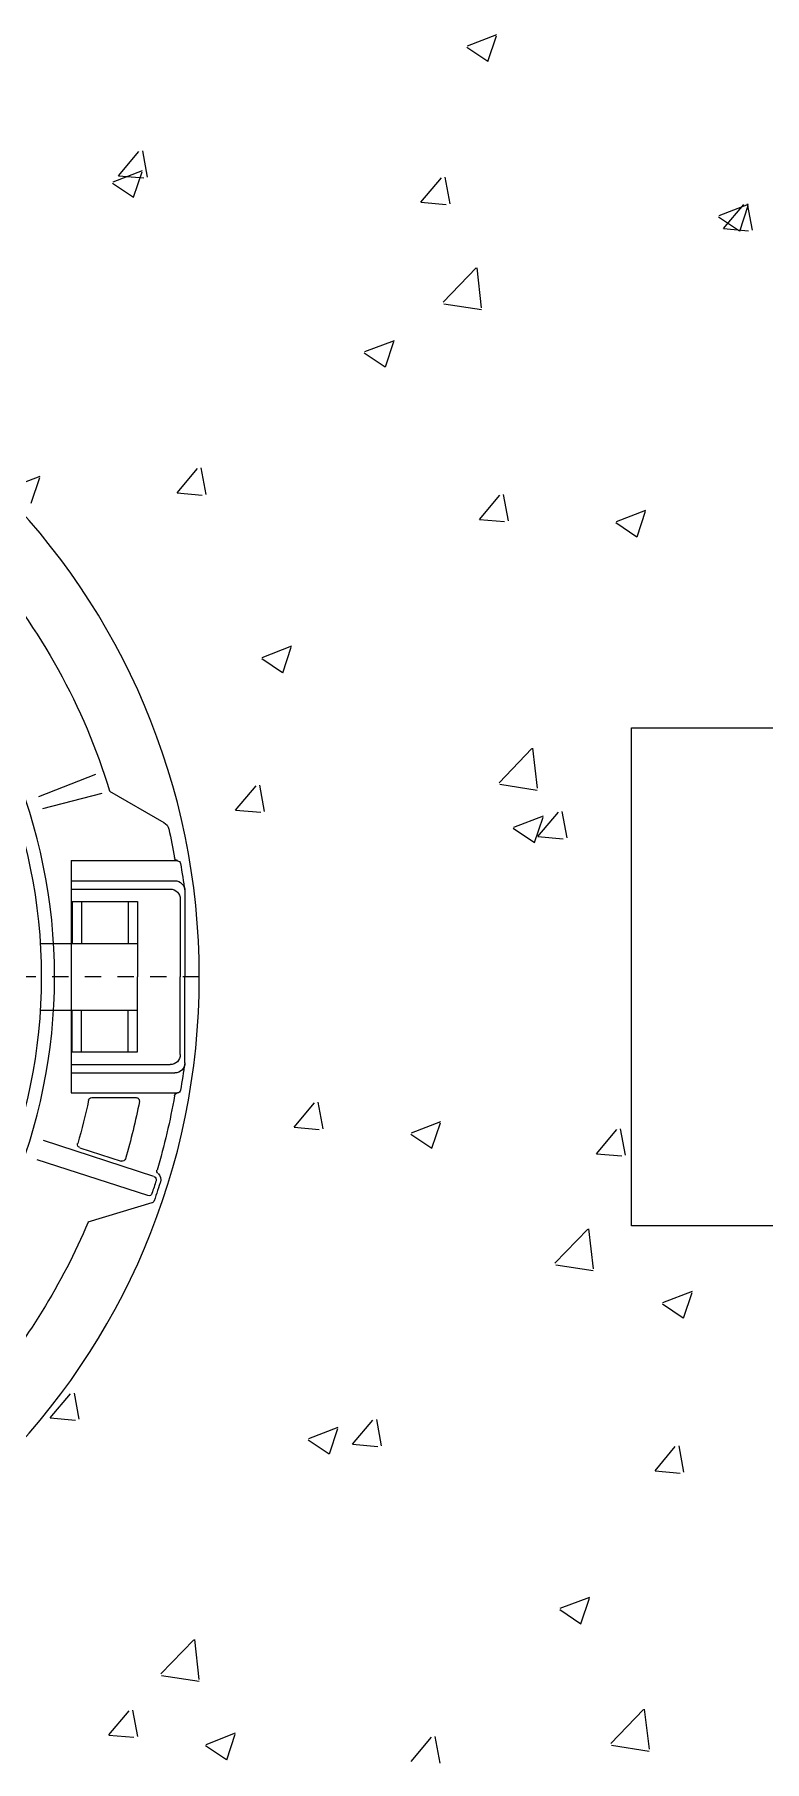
# Model space of a CAD drawing. Header units: millimetres. Extents: x -9869 to 940, y 100 to 694.
# Drawn here: x 450.59 to 455.05, y 337.32 to 347.89 of the extents above; entities that cross this region are included whole.
import ezdxf

# ---------------------------------------------------------------- set-up
doc = ezdxf.new("R2010")
doc.units = ezdxf.units.MM
doc.linetypes.add('SGC_DASHDOT', pattern=[1, 0.5, -0.25, 0, -0.25])
for name, color, linetype, lineweight in [('Alvenaria', 8, 'Continuous', 9), ('Aço 1020', 6, 'Continuous', 9), ('SGC-Conexoes (Linhas Externas)', 6, 'Continuous', 9), ('SGC-EIXOS', 9, 'SGC_DASHDOT', 9)]:
    doc.layers.add(name, color=color, linetype=linetype, lineweight=lineweight)

# ---------------------------------------------------------------- blocks, each defined once
blk = doc.blocks.new('BB-1-LC01-N0-D0-S0', base_point=(-177731, -35526.8))
at = {"layer": 'SGC-Conexoes (Linhas Externas)'}
for p, q in [((-177339.5, -35390.7), (-177378.1, -35378.9)), ((-177342, -35395), (-177408.6, -35416.6)), ((-177338.3, -35406.5), (-177404.9, -35428.1)), ((-177383, -35423.8), (-177358.1, -35415.7)), ((-177375.8, -35454), (-177349.1, -35454)), ((-177388.1, -35456.8), (-177324.2, -35456.8)), ((-177388.1, -35596.8), (-177388.1, -35456.8)), ((-177388.1, -35468.9), (-177325.7, -35468.9)), ((-177388.1, -35473.9), (-177328.5, -35473.9)), ((-177319.7, -35474.9), (-177319.7, -35526.8)), ((-177387.6, -35481.5), (-177387.6, -35506.6)), ((-177387.6, -35481.5), (-177348.3, -35481.5)), ((-177382, -35481.5), (-177382, -35506.6)), ((-177353.9, -35481.5), (-177353.9, -35506.6)), ((-177348.3, -35481.5), (-177348.3, -35526.8)), ((-177322.5, -35479.9), (-177322.5, -35526.8)), ((-177406.9, -35506.6), (-177348.3, -35506.6)), ((-177348.3, -35572.1), (-177348.3, -35526.8)), ((-177322.5, -35573.6), (-177322.5, -35526.8)), ((-177319.7, -35578.6), (-177319.7, -35526.8)), ((-177406.9, -35546.9), (-177348.3, -35546.9)), ((-177387.6, -35572.1), (-177387.6, -35546.9)), ((-177382, -35572.1), (-177382, -35546.9)), ((-177353.9, -35572.1), (-177353.9, -35546.9)), ((-177388.1, -35579.6), (-177328.5, -35579.6)), ((-177387.6, -35572.1), (-177348.3, -35572.1)), ((-177388.1, -35584.7), (-177325.7, -35584.7)), ((-177388.1, -35596.8), (-177324.2, -35596.8)), ((-177365.1, -35638.7), (-177332.3, -35619.8)), ((-177405.2, -35628.1), (-177369.6, -35637.5)), ((-177407.6, -35635.5), (-177373.3, -35648.8))]:
    blk.add_line(p, q, dxfattribs=at)
for radius in [420, 332.8, 325]:
    blk.add_circle((-177731, -35526.8), radius, dxfattribs=at)
for centre, radius, start, end in [((-177731, -35526.8), 382.7, 22.7337, 40.817), ((-177340, -35392.6), 2.01, 19.0636, 73), ((-177730.8, -35527.6), 415.4, 17.2801, 19.0636), ((-177341.4, -35396.9), 2.01, 18.5657, 108), ((-177728.2, -35526.8), 410, 18, 18.5657), ((-177728.2, -35526.8), 410, 17.4343, 18), ((-177338.9, -35404.6), 4.8, 309.7794, 17.4343), ((-177338.9, -35404.6), 2.01, 288, 17.4343), ((-177334.6, -35409.8), 2.01, 129.7794, 196.4355), ((-177731, -35526.8), 411.4, 10.0292, 16.4355), ((-177382.4, -35425.8), 2.01, 108, 196.1559), ((-177357.4, -35417.7), 2.01, 16.28, 108), ((-177731, -35526.8), 391.2, 11.0791, 16.28), ((-177731, -35526.8), 361, 11.8894, 16.1559), ((-177375.8, -35452), 2.01, 191.8894, 270), ((-177349.1, -35452), 2.01, 270, 11.0791), ((-177324, -35454.8), 2.01, 190.0292, 265.3466), ((-177324.3, -35458.8), 2.01, 10.2275, 85.3466), ((-177728.5, -35531.7), 412.7, 7.9118, 10.2275), ((-177328.5, -35479.9), 6.04, 0, 90), ((-177325.7, -35474.9), 6.04, 0, 90), ((-177328.5, -35573.6), 6.04, 270, 0), ((-177325.7, -35578.6), 6.04, 270, 0), ((-177728.5, -35521.8), 412.7, 349.7725, 352.0882), ((-177731, -35526.8), 411.4, 347.4945, 349.9708), ((-177324, -35598.8), 2.01, 94.6534, 169.9708), ((-177324.3, -35594.7), 2.01, 274.6534, 349.7725), ((-177335.3, -35614.5), 6.04, 300, 347.4945), ((-177731, -35526.8), 382.7, 319.183, 342.9927)]:
    blk.add_arc(centre, radius, start, end, dxfattribs=at)
at = {"layer": 'SGC-EIXOS'}
blk.add_line((-177311, -35526.8), (-178151, -35526.8), dxfattribs=at)

msp = doc.modelspace()

# ---------------------------------------------------------------- linework, layer by layer
at = {"layer": 'Alvenaria'}
for p, q in [((453.233, 347.81), (453.361, 347.724)), ((453.236, 347.818), (453.417, 347.887)), ((453.362, 347.723), (453.414, 347.879)), ((451.278, 347.013), (451.249, 347.175)), ((451.101, 347.023), (451.225, 347.171)), ((451.064, 346.978), (451.192, 346.891)), ((451.067, 346.985), (451.248, 347.055)), ((451.101, 347.023), (451.255, 347.009)), ((451.193, 346.891), (451.246, 347.047)), ((452.952, 346.861), (453.077, 347.009)), ((453.13, 346.851), (453.1, 347.013)), ((452.952, 346.861), (453.106, 346.847)), ((454.773, 346.771), (454.902, 346.685)), ((454.777, 346.779), (454.957, 346.848)), ((454.803, 346.699), (454.928, 346.847)), ((454.903, 346.684), (454.955, 346.84)), ((454.981, 346.689), (454.951, 346.851)), ((454.803, 346.699), (454.958, 346.685)), ((453.088, 346.249), (453.289, 346.458)), ((453.323, 346.214), (453.295, 346.459)), ((453.092, 346.239), (453.322, 346.204)), ((452.608, 345.946), (452.789, 346.015)), ((452.605, 345.939), (452.733, 345.852)), ((452.734, 345.852), (452.786, 346.008)), ((450.439, 345.114), (450.62, 345.183)), ((450.565, 345.019), (450.618, 345.175)), ((451.459, 345.081), (451.583, 345.23)), ((451.637, 345.072), (451.607, 345.234)), ((451.459, 345.081), (451.613, 345.068)), ((453.31, 344.919), (453.435, 345.068)), ((453.488, 344.91), (453.458, 345.072)), ((454.149, 344.907), (454.329, 344.976)), ((454.275, 344.813), (454.327, 344.969)), ((453.31, 344.919), (453.464, 344.906)), ((454.145, 344.9), (454.274, 344.813)), ((451.98, 344.074), (452.161, 344.144)), ((452.106, 343.98), (452.158, 344.136)), ((451.977, 344.067), (452.105, 343.981)), ((453.43, 343.307), (453.631, 343.517)), ((453.666, 343.273), (453.637, 343.518)), ((451.817, 343.14), (451.942, 343.288)), ((451.995, 343.13), (451.965, 343.292)), ((453.434, 343.298), (453.664, 343.262)), ((451.817, 343.14), (451.971, 343.126)), ((453.521, 343.035), (453.701, 343.105)), ((453.647, 342.941), (453.699, 343.097)), ((453.668, 342.978), (453.793, 343.126)), ((453.846, 342.969), (453.816, 343.13)), ((453.517, 343.028), (453.646, 342.941)), ((453.668, 342.978), (453.823, 342.964)), ((452.175, 341.198), (452.3, 341.347)), ((452.353, 341.189), (452.323, 341.351)), ((452.175, 341.198), (452.329, 341.185)), ((452.889, 341.156), (453.018, 341.07)), ((452.893, 341.164), (453.073, 341.233)), ((453.019, 341.069), (453.071, 341.225)), ((454.026, 341.036), (454.151, 341.185)), ((454.204, 341.027), (454.174, 341.189)), ((454.026, 341.036), (454.181, 341.023)), ((453.772, 340.366), (453.973, 340.575)), ((454.008, 340.331), (453.979, 340.576)), ((453.777, 340.356), (454.006, 340.321)), ((454.43, 340.117), (454.558, 340.031)), ((454.433, 340.125), (454.614, 340.194)), ((454.559, 340.03), (454.612, 340.186)), ((450.682, 339.419), (450.807, 339.567)), ((450.86, 339.41), (450.83, 339.571)), ((450.682, 339.419), (450.836, 339.405)), ((452.265, 339.292), (452.445, 339.361)), ((452.391, 339.198), (452.443, 339.354)), ((452.533, 339.257), (452.658, 339.405)), ((452.711, 339.248), (452.681, 339.409)), ((452.261, 339.285), (452.39, 339.198)), ((452.533, 339.257), (452.688, 339.243)), ((454.385, 339.095), (454.509, 339.243)), ((454.562, 339.086), (454.532, 339.247)), ((454.385, 339.095), (454.539, 339.081)), ((453.805, 338.253), (453.986, 338.322)), ((453.931, 338.159), (453.984, 338.315)), ((453.802, 338.246), (453.93, 338.159)), ((451.36, 337.852), (451.561, 338.061)), ((451.595, 337.817), (451.567, 338.062)), ((451.364, 337.842), (451.594, 337.807)), ((451.04, 337.478), (451.165, 337.626)), ((451.218, 337.468), (451.188, 337.63)), ((454.114, 337.425), (454.315, 337.634)), ((454.35, 337.39), (454.321, 337.635)), ((451.04, 337.477), (451.194, 337.464)), ((451.637, 337.42), (451.817, 337.49)), ((451.763, 337.326), (451.815, 337.482)), ((452.891, 337.316), (453.016, 337.464)), ((453.069, 337.306), (453.039, 337.468)), ((451.633, 337.413), (451.762, 337.327)), ((454.119, 337.415), (454.348, 337.379))]:
    msp.add_line(p, q, dxfattribs=at)
at = {"layer": 'Aço 1020'}
msp.add_lwpolyline([(454.24, 343.644), (457.288, 343.644), (457.288, 340.595), (454.24, 340.595)], close=True, dxfattribs=at)

# ---------------------------------------------------------------- block references
at = {"layer": 'SGC-Conexoes (Linhas Externas)', "xscale": -0.01016147392798765, "yscale": 0.01016147392798765, "zscale": 0.01016147392798765, "rotation": 180}
msp.add_blockref('BB-1-LC01-N0-D0-S0', (447.327, 342.119), dxfattribs=at)

doc.saveas('drawing.dxf')
